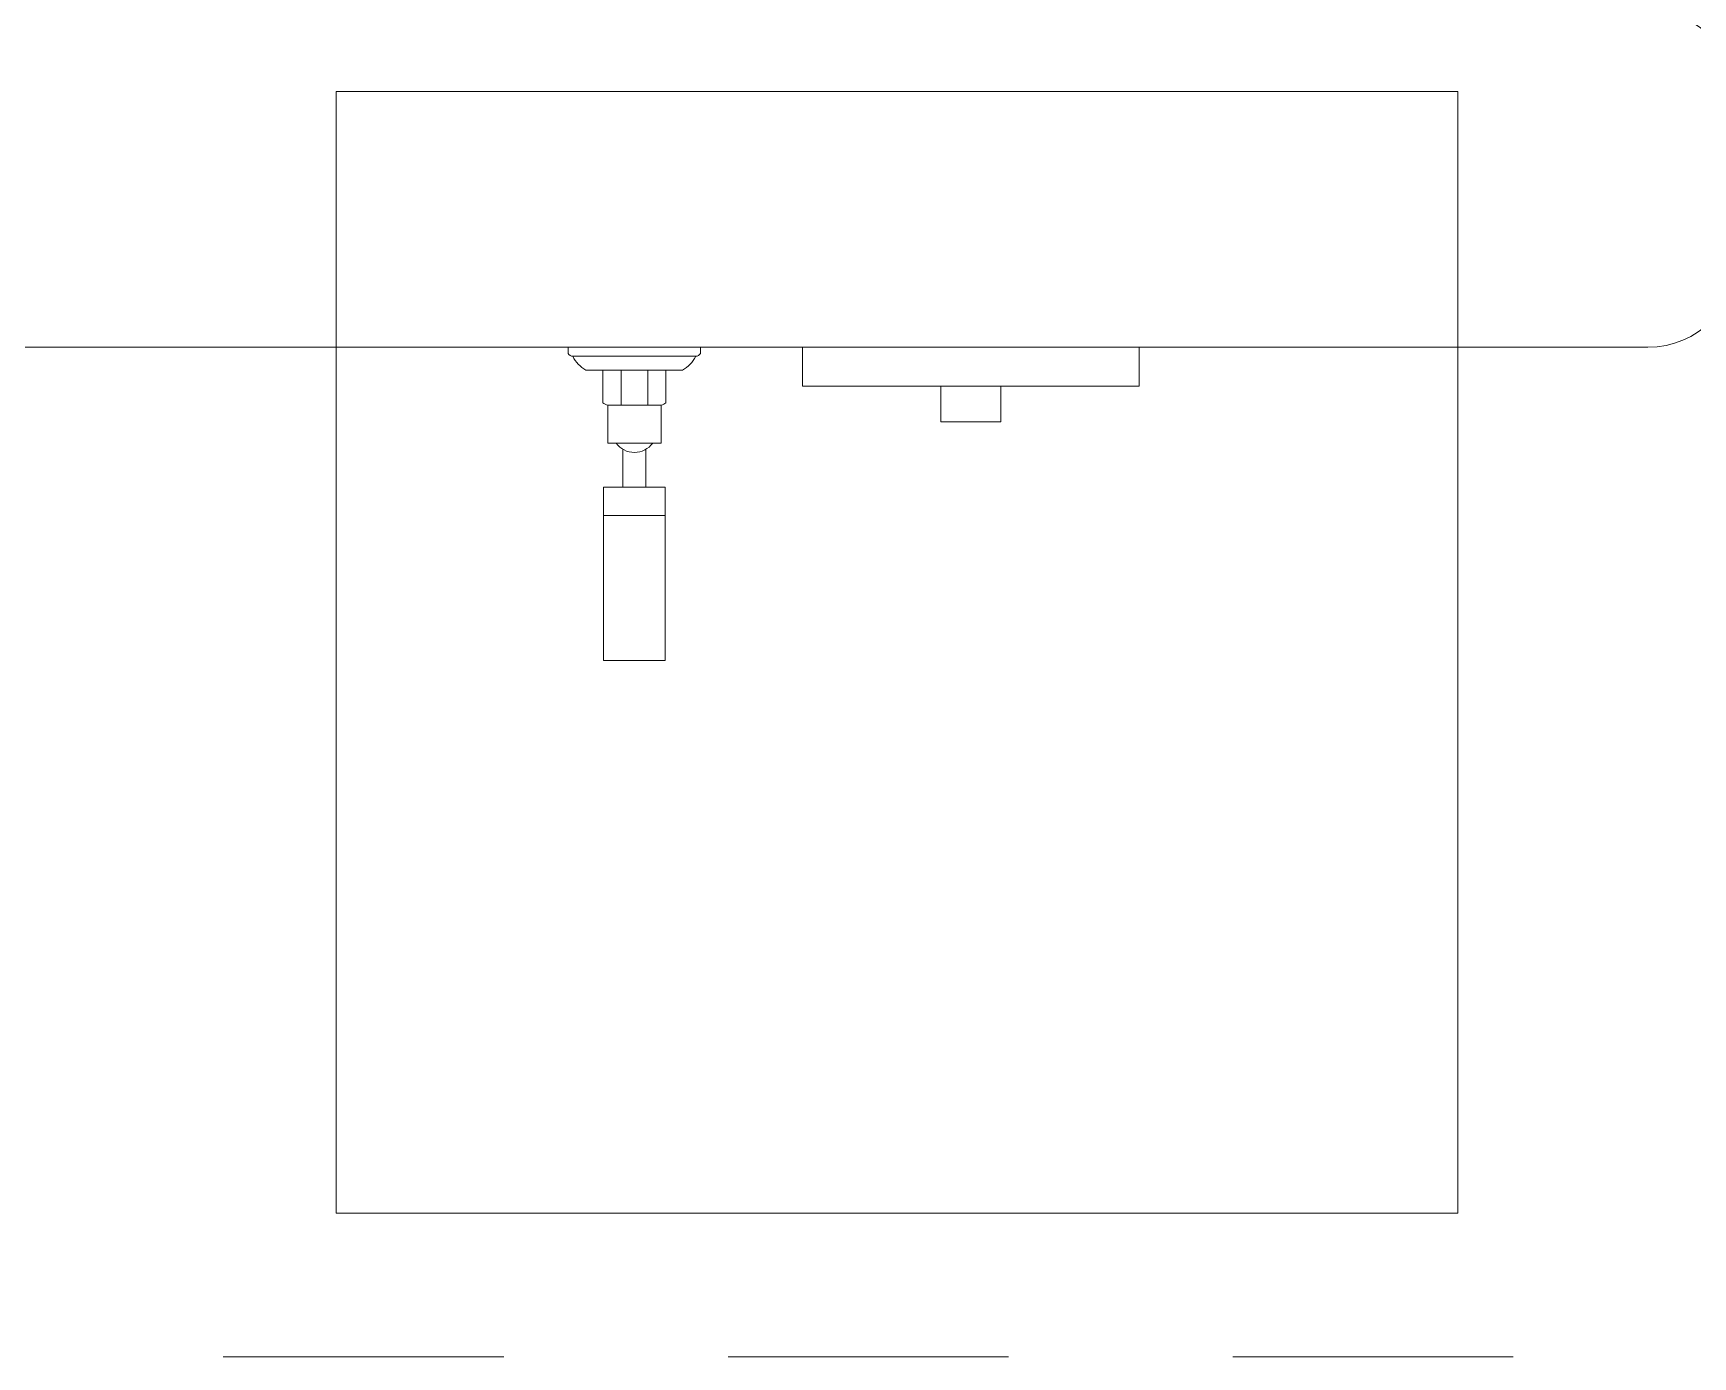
# Model space of a CAD drawing. Header units: metres. Extents: x -232 to 581, y 30 to 789.
# Drawn here: x 225.703 to 226.443, y 535.995 to 536.585 of the extents above; entities that cross this region are included whole.
import ezdxf

# ---------------------------------------------------------------- set-up
doc = ezdxf.new("R2010")
doc.units = ezdxf.units.M
doc.linetypes.add('HIDDEN2', pattern=[0.1875, 0.125, -0.0625])
for name, color, linetype, lineweight in [('A-WALL', 250, 'Continuous', 20), ('baños', 140, 'Continuous', 0), ('BOVEDILLA', 8, 'Continuous', 5), ('Columnas', 7, 'Continuous', 18)]:
    doc.layers.add(name, color=color, linetype=linetype, lineweight=lineweight)
doc.layers.add('Techos 1', color=7, linetype='HIDDEN2', lineweight=9, true_color=0x42391a)
doc.styles.get("Standard").update_dxf_attribs({"font": 'arial.ttf'})

# ---------------------------------------------------------------- blocks, each defined once
blk = doc.blocks.new('*U245')
at = {"layer": 'BOVEDILLA'}
blk.add_lwpolyline([(-0.25, -0.25), (0.25, -0.25), (0.25, 0.25), (-0.25, 0.25)], close=True, dxfattribs=at)
blk = doc.blocks.new('planta de entrepiso 20.03')
at = {"layer": 'BOVEDILLA', "color": 18, "linetype": 'ByBlock', "lineweight": -2, "true_color": 0x000000, "transparency": 16777216}
blk.add_blockref('*U245', (34.11729, -22.70274), dxfattribs=at)
blk = doc.blocks.new('A$C0ed3e1a4')
at = {"layer": 'baños'}
for p, q in [((0.13556, 0.00221), (0.13556, 0.05682)), ((0.13955, 0.05904), (0.13684, 0.05904)), ((0.13955, 0.05904), (0.13955, 0)), ((0.12942, 0.05104), (0.12942, 0.02952)), ((0.0645, 0.04318), (0.0645, 0.0157)), ((0.09684, 0.01754), (0.09684, 0.04134)), ((0.09684, 0.04134), (0.11369, 0.04134)), ((0.11369, 0.04134), (0.11369, 0.02944)), ((0.12942, 0.0435), (0.11483, 0.0435)), ((0.09408, 0.03457), (0.07722, 0.03457)), ((0.11369, 0.03539), (0.12942, 0.03539)), ((0.09408, 0.02431), (0.07722, 0.02431)), ((0.11369, 0.01754), (0.11369, 0.02944)), ((0.11369, 0.02349), (0.12942, 0.02349)), ((0.12942, 0.008), (0.12942, 0.02952)), ((0.09684, 0.01754), (0.11369, 0.01754)), ((0.12942, 0.01538), (0.11483, 0.01538)), ((0.13955, 0), (0.13684, 0))]:
    blk.add_line(p, q, dxfattribs=at)
blk.add_lwpolyline([(0.07722, 0.04318), (0, 0.04318), (0, 0.0157), (0.07722, 0.0157)], close=True, dxfattribs=at)
for centre, radius, start, end in [((0.14155, 0.0445), 0.01378, 115.78965, 151.65642), ((0.13797, 0.05691), 0.00241, 117.91788, 181.97177), ((0.10271, 0.02944), 0.01003, 125.7762, 234.2238), ((0.11932, 0.03974), 0.00586, 140.07929, 164.09241), ((0.11932, 0.01915), 0.00586, 195.90759, 219.92071), ((0.14155, 0.01454), 0.01378, 208.34358, 244.21035), ((0.13797, 0.00213), 0.00241, 178.02823, 242.08212)]:
    blk.add_arc(centre, radius, start, end, dxfattribs=at)
blk = doc.blocks.new('20.03.2026 LN 09 SEGUNDO NIVEL ARQ')
at = {"layer": 'A-WALL', "color": 5}
blk.add_line((83.35593, -45.04863), (81.98593, -45.04863), dxfattribs=at)
for centre, start, end in [((83.35593, -44.93863), 0, 90), ((83.35593, -45.00863), 270, 0)]:
    blk.add_arc(centre, 0.04, start, end, dxfattribs=at)
at = {"layer": 'baños', "color": 5}
for points in [[(82.97912, -45.04863), (82.97912, -45.06598), (83.12912, -45.06598), (83.12912, -45.04863)], [(83.04073, -45.06598), (83.04073, -45.08179), (83.06751, -45.08179), (83.06751, -45.06598)]]:
    blk.add_lwpolyline(points, close=True, dxfattribs=at)
at = {"layer": 'Techos 1', "color": 5}
blk.add_line((77.99593, -45.49863), (92.74593, -45.49863), dxfattribs=at)
at = {"layer": 'baños', "color": 5, "rotation": 90}
blk.add_blockref('A$C0ed3e1a4', (82.93364, -45.18818), dxfattribs=at)
at = {"layer": 'baños', "color": 5, "linetype": 'Continuous', "flags": 8}
for tag, p in [('MODELNUMBER', (83.78129, -42.91752, 0)), ('TRADENAME', (83.78129, -42.91756, 0)), ('PRODUCT', (83.78129, -42.9176, 0)), ('MATERIAL', (83.78129, -42.91764, 0)), ('MODELNUMBER', (84.95603, -42.91752, 0)), ('TRADENAME', (84.95603, -42.91756, 0)), ('MATERIAL', (84.95603, -42.91764, 0)), ('PRODUCT', (84.95603, -42.9176, 0))]:
    blk.add_attdef(tag, p, '', height=0.0000254, rotation=180.00008, dxfattribs=at)
at = {"layer": 'baños', "color": 5, "linetype": 'Continuous'}
for tag, p, rotation in [('MODELNUMBER', (85.8912, -56.99337), 180.00008), ('TRADENAME', (85.89116, -56.99332), 180.00008), ('MATERIAL', (85.89139, -56.99324), 180.00008), ('PRODUCT', (85.89139, -56.99328), 180.00008), ('MODELNUMBER', (86.60077, -56.99337), 179.99992), ('TRADENAME', (86.60077, -56.99332), 179.99992), ('MATERIAL', (86.60077, -56.99324), 179.99992), ('PRODUCT', (86.60077, -56.99328), 179.99992)]:
    blk.add_attdef(tag, p, '', height=0.0000254, rotation=rotation, dxfattribs=at)

msp = doc.modelspace()

# ---------------------------------------------------------------- block references
at = {"layer": 'Columnas'}
msp.add_blockref('planta de entrepiso 20.03', (191.97071, 559.01125), dxfattribs=at)

# ---------------------------------------------------------------- next in the draw order: block references
at = {"color": 1}
msp.add_blockref('20.03.2026 LN 09 SEGUNDO NIVEL ARQ', (143.06677, 581.49313), dxfattribs=at)

doc.saveas('drawing.dxf')
